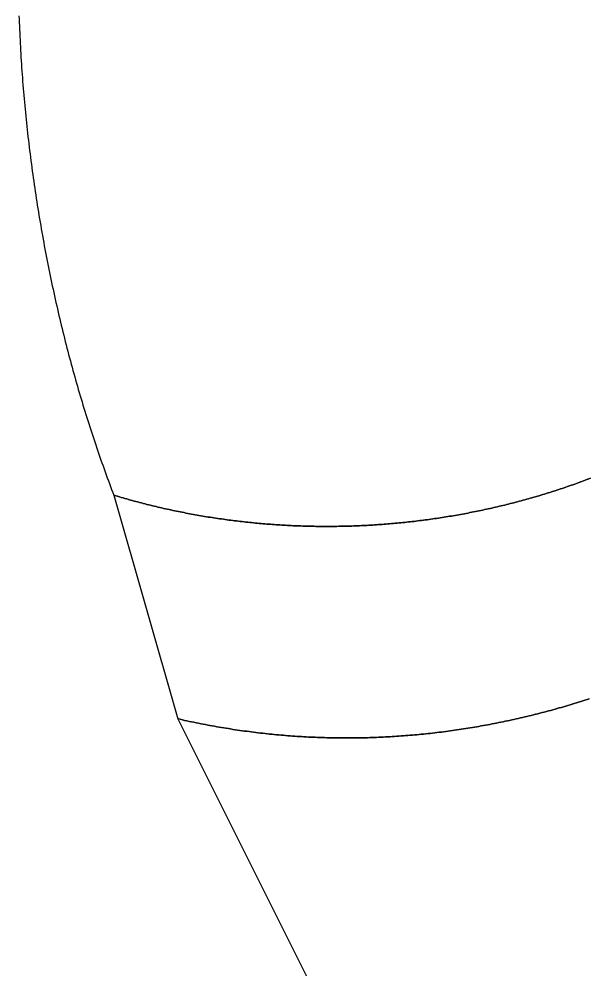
# Model space of a CAD drawing. Header units: millimetres. Extents: x 539514 to 908003, y -69769 to 203909.
# Drawn here: x 650581 to 666190, y 39940 to 65952 of the extents above; entities that cross this region are included whole.
import ezdxf

# ---------------------------------------------------------------- set-up
doc = ezdxf.new("R2010")
doc.units = ezdxf.units.MM
doc.layers.add('CLOSED_AREAS', color=7, linetype='Continuous')

msp = doc.modelspace()

# ---------------------------------------------------------------- linework, layer by layer
at = {"layer": 'CLOSED_AREAS'}
for points in [[(650581.059, 66042.327), (650584.332, 65947.681), (650587.83, 65853.016), (650591.553, 65758.333), (650595.501, 65663.636), (650599.674, 65568.924), (650604.071, 65474.201), (650608.69, 65379.468), (650613.533, 65284.726), (650618.597, 65189.977), (650623.884, 65095.224), (650629.391, 65000.468), (650635.119, 64905.71), (650641.067, 64810.952), (650647.234, 64716.196), (650653.621, 64621.445), (650660.226, 64526.699), (650667.049, 64431.96), (650674.089, 64337.23), (650681.346, 64242.511), (650688.82, 64147.805), (650696.509, 64053.113), (650704.414, 63958.437), (650712.533, 63863.779), (650720.866, 63769.141), (650729.413, 63674.524), (650738.174, 63579.93), (650747.146, 63485.36), (650756.331, 63390.818), (650765.728, 63296.303), (650775.335, 63201.819), (650785.153, 63107.366), (650795.181, 63012.947), (650805.418, 62918.564), (650815.864, 62824.217), (650826.518, 62729.909), (650837.38, 62635.642), (650848.45, 62541.417), (650859.726, 62447.236), (650871.208, 62353.101), (650882.896, 62259.013), (650894.789, 62164.975), (650906.887, 62070.988), (650919.189, 61977.053), (650931.694, 61883.174), (650944.402, 61789.35), (650957.313, 61695.584), (650970.426, 61601.879), (650983.74, 61508.234), (650997.255, 61414.653), (651010.97, 61321.137), (651024.885, 61227.688), (651038.999, 61134.308), (651053.312, 61040.997), (651067.824, 60947.759), (651082.533, 60854.594), (651097.439, 60761.505), (651112.541, 60668.493), (651127.84, 60575.561), (651143.334, 60482.709), (651159.023, 60389.939), (651174.907, 60297.254), (651190.985, 60204.655), (651207.256, 60112.143), (651223.72, 60019.721), (651240.376, 59927.391), (651257.224, 59835.153), (651274.263, 59743.01), (651291.493, 59650.963), (651308.914, 59559.015), (651326.523, 59467.167), (651344.322, 59375.421), (651362.31, 59283.778), (651380.486, 59192.24), (651398.849, 59100.809), (651417.399, 59009.487), (651436.136, 58918.276), (651455.059, 58827.176), (651474.167, 58736.191), (651493.46, 58645.321), (651512.937, 58554.569), (651532.598, 58463.937), (651552.442, 58373.425), (651572.469, 58283.036), (651592.679, 58192.771), (651613.069, 58102.632), (651633.642, 58012.622), (651654.394, 57922.741), (651675.327, 57832.992), (651696.439, 57743.376), (651717.731, 57653.895), (651739.2, 57564.55), (651760.848, 57475.344), (651782.673, 57386.279), (651804.675, 57297.355), (651826.853, 57208.575), (651849.208, 57119.94), (651871.737, 57031.453), (651894.441, 56943.114), (651917.319, 56854.927), (651940.371, 56766.891), (651963.597, 56679.01), (651986.994, 56591.285), (652010.564, 56503.718), (652034.306, 56416.31), (652058.218, 56329.063), (652082.301, 56241.979), (652106.554, 56155.06), (652130.976, 56068.307), (652155.567, 55981.722), (652180.326, 55895.308), (652205.254, 55809.065), (652230.348, 55722.995), (652255.609, 55637.101), (652281.037, 55551.383), (652306.63, 55465.845), (652332.388, 55380.486), (652358.311, 55295.31), (652384.398, 55210.318), (652410.649, 55125.511), (652437.062, 55040.892), (652463.638, 54956.462), (652490.376, 54872.223), (652517.276, 54788.177), (652544.336, 54704.325), (652571.556, 54620.669), (652598.937, 54537.211), (652626.476, 54453.953), (652654.175, 54370.896), (652682.032, 54288.042), (652710.046, 54205.393), (652738.217, 54122.951), (652766.545, 54040.717), (652795.03, 53958.694), (652823.669, 53876.882), (652852.464, 53795.284), (652881.413, 53713.901), (652910.516, 53632.736), (652939.773, 53551.789), (652969.183, 53471.063), (652998.744, 53390.559), (653028.458, 53310.28), (653058.323, 53230.226), (653088.339, 53150.4), (653118.504, 53070.803), (653148.82, 52991.438), (653179.285, 52912.305), (653229.214, 52897.252), (653279.18, 52882.335), (653329.183, 52867.553), (653379.223, 52852.907), (653429.298, 52838.396), (653479.41, 52824.02), (653529.556, 52809.78), (653579.737, 52795.674), (653629.953, 52781.704), (653680.204, 52767.869), (653730.488, 52754.169), (653780.805, 52740.604), (653831.156, 52727.174), (653881.54, 52713.879), (653931.956, 52700.719), (653982.404, 52687.694), (654032.884, 52674.803), (654083.395, 52662.048), (654133.937, 52649.427), (654184.51, 52636.94), (654235.113, 52624.589), (654285.746, 52612.372), (654336.408, 52600.289), (654387.1, 52588.341), (654437.821, 52576.528), (654488.57, 52564.848), (654539.347, 52553.304), (654590.152, 52541.893), (654640.984, 52530.617), (654691.844, 52519.475), (654742.73, 52508.468), (654793.643, 52497.594), (654844.581, 52486.855), (654895.545, 52476.249), (654946.535, 52465.778), (654997.549, 52455.44), (655048.588, 52445.237), (655099.651, 52435.167), (655150.738, 52425.232), (655201.848, 52415.43), (655252.981, 52405.761), (655304.138, 52396.227), (655355.316, 52386.826), (655406.517, 52377.559), (655457.739, 52368.425), (655508.983, 52359.425), (655560.247, 52350.559), (655611.533, 52341.826), (655662.838, 52333.226), (655714.164, 52324.759), (655765.508, 52316.426), (655816.872, 52308.227), (655868.255, 52300.16), (655919.657, 52292.227), (655971.076, 52284.426), (656022.513, 52276.759), (656073.968, 52269.225), (656125.439, 52261.824), (656176.928, 52254.556), (656228.432, 52247.421), (656279.952, 52240.418), (656331.489, 52233.549), (656383.04, 52226.812), (656434.606, 52220.208), (656486.187, 52213.737), (656537.781, 52207.398), (656589.39, 52201.192), (656641.012, 52195.119), (656692.647, 52189.178), (656744.295, 52183.369), (656795.955, 52177.693), (656847.627, 52172.15), (656899.311, 52166.738), (656951.006, 52161.46), (657002.712, 52156.313), (657054.429, 52151.298), (657106.156, 52146.416), (657157.892, 52141.666), (657209.639, 52137.048), (657261.394, 52132.562), (657313.158, 52128.207), (657364.93, 52123.985), (657416.711, 52119.895), (657468.499, 52115.937), (657520.295, 52112.11), (657572.097, 52108.415), (657623.907, 52104.852), (657675.722, 52101.421), (657727.543, 52098.121), (657779.37, 52094.953), (657831.202, 52091.917), (657883.039, 52089.012), (657934.881, 52086.238), (657986.726, 52083.596), (658038.576, 52081.085), (658090.428, 52078.705), (658142.284, 52076.457), (658194.142, 52074.34), (658246.003, 52072.355), (658297.866, 52070.5), (658349.73, 52068.777), (658401.596, 52067.184), (658453.462, 52065.723), (658505.329, 52064.393), (658557.196, 52063.193), (658609.063, 52062.125), (658660.93, 52061.187), (658712.795, 52060.38), (658764.659, 52059.704), (658816.522, 52059.158), (658868.383, 52058.744), (658920.241, 52058.46), (658972.096, 52058.306), (659023.949, 52058.283), (659075.798, 52058.391), (659127.643, 52058.629), (659179.485, 52058.997), (659231.321, 52059.496), (659283.153, 52060.125), (659334.98, 52060.884), (659386.801, 52061.774), (659438.616, 52062.794), (659490.425, 52063.944), (659542.228, 52065.224), (659594.023, 52066.634), (659645.811, 52068.174), (659697.591, 52069.844), (659749.363, 52071.644), (659801.127, 52073.574), (659852.882, 52075.633), (659904.628, 52077.823), (659956.364, 52080.142), (660008.09, 52082.591), (660059.806, 52085.17), (660111.512, 52087.878), (660163.207, 52090.716), (660214.89, 52093.683), (660266.562, 52096.78), (660318.221, 52100.006), (660369.869, 52103.362), (660421.503, 52106.847), (660473.125, 52110.461), (660524.733, 52114.205), (660576.327, 52118.078), (660627.907, 52122.08), (660679.472, 52126.211), (660731.023, 52130.471), (660782.558, 52134.86), (660834.078, 52139.378), (660885.582, 52144.026), (660937.07, 52148.802), (660988.54, 52153.707), (661039.994, 52158.741), (661091.431, 52163.903), (661142.849, 52169.195), (661194.25, 52174.615), (661245.632, 52180.163), (661296.995, 52185.841), (661348.339, 52191.646), (661399.664, 52197.581), (661450.968, 52203.644), (661502.253, 52209.835), (661553.516, 52216.155), (661604.759, 52222.603), (661655.981, 52229.179), (661707.18, 52235.883), (661758.358, 52242.716), (661809.513, 52249.677), (661860.646, 52256.766), (661911.755, 52263.983), (661962.841, 52271.328), (662013.903, 52278.802), (662064.941, 52286.403), (662115.954, 52294.132), (662166.942, 52301.988), (662217.905, 52309.973), (662268.843, 52318.086), (662319.754, 52326.326), (662370.639, 52334.694), (662421.498, 52343.189), (662472.329, 52351.812), (662523.133, 52360.563), (662573.909, 52369.441), (662624.657, 52378.446), (662675.376, 52387.579), (662726.067, 52396.84), (662776.728, 52406.227), (662827.36, 52415.742), (662877.961, 52425.385), (662928.533, 52435.154), (662979.074, 52445.051), (663029.583, 52455.074), (663080.062, 52465.225), (663130.509, 52475.503), (663180.923, 52485.907), (663231.305, 52496.439), (663281.655, 52507.098), (663331.971, 52517.883), (663382.254, 52528.795), (663432.502, 52539.834), (663482.717, 52551), (663532.897, 52562.292), (663583.042, 52573.711), (663633.151, 52585.257), (663683.225, 52596.929), (663733.263, 52608.727), (663783.265, 52620.653), (663833.23, 52632.704), (663883.157, 52644.882), (663933.048, 52657.186), (663982.9, 52669.616), (664032.714, 52682.173), (664082.49, 52694.856), (664132.227, 52707.665), (664181.924, 52720.6), (664231.582, 52733.661), (664281.2, 52746.848), (664330.778, 52760.161), (664380.314, 52773.6), (664429.81, 52787.165), (664479.265, 52800.855), (664528.677, 52814.672), (664578.048, 52828.614), (664627.376, 52842.682), (664676.661, 52856.876), (664725.903, 52871.195), (664775.101, 52885.639), (664824.256, 52900.21), (664873.366, 52914.905), (664922.432, 52929.727), (664971.452, 52944.673), (665020.427, 52959.745), (665069.357, 52974.942), (665118.24, 52990.265), (665167.077, 53005.713), (665215.868, 53021.286), (665264.611, 53036.984), (665313.306, 53052.807), (665361.954, 53068.755), (665410.553, 53084.828), (665459.104, 53101.026), (665507.606, 53117.349), (665556.059, 53133.797), (665604.462, 53150.37), (665652.815, 53167.067), (665701.117, 53183.889), (665749.369, 53200.836), (665797.57, 53217.908), (665845.719, 53235.104), (665893.817, 53252.424), (665941.862, 53269.87), (665989.855, 53287.439), (666037.795, 53305.133), (666085.682, 53322.952), (666133.515, 53340.895), (666181.294, 53358.962), (666229.019, 53377.153)], [(666229.019, 53377.153), (666181.294, 53358.962), (666133.515, 53340.895), (666085.682, 53322.952), (666037.795, 53305.133), (665989.855, 53287.439), (665941.862, 53269.87), (665893.817, 53252.424), (665845.719, 53235.104), (665797.57, 53217.908), (665749.369, 53200.836), (665701.117, 53183.889), (665652.815, 53167.067), (665604.462, 53150.37), (665556.059, 53133.797), (665507.606, 53117.349), (665459.104, 53101.026), (665410.553, 53084.828), (665361.954, 53068.755), (665313.306, 53052.807), (665264.611, 53036.984), (665215.868, 53021.286), (665167.077, 53005.713), (665118.24, 52990.265), (665069.357, 52974.942), (665020.427, 52959.745), (664971.452, 52944.673), (664922.432, 52929.727), (664873.366, 52914.905), (664824.256, 52900.21), (664775.101, 52885.639), (664725.903, 52871.195), (664676.661, 52856.876), (664627.376, 52842.682), (664578.048, 52828.614), (664528.677, 52814.672), (664479.265, 52800.855), (664429.81, 52787.165), (664380.314, 52773.6), (664330.778, 52760.161), (664281.2, 52746.848), (664231.582, 52733.661), (664181.924, 52720.6), (664132.227, 52707.665), (664082.49, 52694.856), (664032.714, 52682.173), (663982.9, 52669.616), (663933.048, 52657.186), (663883.157, 52644.882), (663833.23, 52632.704), (663783.265, 52620.653), (663733.263, 52608.727), (663683.225, 52596.929), (663633.151, 52585.257), (663583.042, 52573.711), (663532.897, 52562.292), (663482.717, 52551), (663432.502, 52539.834), (663382.254, 52528.795), (663331.971, 52517.883), (663281.655, 52507.098), (663231.305, 52496.439), (663180.923, 52485.907), (663130.509, 52475.503), (663080.062, 52465.225), (663029.583, 52455.074), (662979.074, 52445.051), (662928.533, 52435.154), (662877.961, 52425.385), (662827.36, 52415.742), (662776.728, 52406.227), (662726.067, 52396.84), (662675.376, 52387.579), (662624.657, 52378.446), (662573.909, 52369.441), (662523.133, 52360.563), (662472.329, 52351.812), (662421.498, 52343.189), (662370.639, 52334.694), (662319.754, 52326.326), (662268.843, 52318.086), (662217.905, 52309.973), (662166.942, 52301.988), (662115.954, 52294.132), (662064.941, 52286.403), (662013.903, 52278.802), (661962.841, 52271.328), (661911.755, 52263.983), (661860.646, 52256.766), (661809.513, 52249.677), (661758.358, 52242.716), (661707.18, 52235.883), (661655.981, 52229.179), (661604.759, 52222.603), (661553.516, 52216.155), (661502.253, 52209.835), (661450.968, 52203.644), (661399.664, 52197.581), (661348.339, 52191.646), (661296.995, 52185.841), (661245.632, 52180.163), (661194.25, 52174.615), (661142.849, 52169.195), (661091.431, 52163.903), (661039.994, 52158.741), (660988.54, 52153.707), (660937.07, 52148.802), (660885.582, 52144.026), (660834.078, 52139.378), (660782.558, 52134.86), (660731.023, 52130.471), (660679.472, 52126.211), (660627.907, 52122.08), (660576.327, 52118.078), (660524.733, 52114.205), (660473.125, 52110.461), (660421.503, 52106.847), (660369.869, 52103.362), (660318.221, 52100.006), (660266.562, 52096.78), (660214.89, 52093.683), (660163.207, 52090.716), (660111.512, 52087.878), (660059.806, 52085.17), (660008.09, 52082.591), (659956.364, 52080.142), (659904.628, 52077.823), (659852.882, 52075.633), (659801.127, 52073.574), (659749.363, 52071.644), (659697.591, 52069.844), (659645.811, 52068.174), (659594.023, 52066.634), (659542.228, 52065.224), (659490.425, 52063.944), (659438.616, 52062.794), (659386.801, 52061.774), (659334.98, 52060.884), (659283.153, 52060.125), (659231.321, 52059.496), (659179.485, 52058.997), (659127.643, 52058.629), (659075.798, 52058.391), (659023.949, 52058.283), (658972.096, 52058.306), (658920.241, 52058.46), (658868.383, 52058.744), (658816.522, 52059.158), (658764.659, 52059.704), (658712.795, 52060.38), (658660.93, 52061.187), (658609.063, 52062.125), (658557.196, 52063.193), (658505.329, 52064.393), (658453.462, 52065.723), (658401.596, 52067.184), (658349.73, 52068.777), (658297.866, 52070.5), (658246.003, 52072.355), (658194.142, 52074.34), (658142.284, 52076.457), (658090.428, 52078.705), (658038.576, 52081.085), (657986.726, 52083.596), (657934.881, 52086.238), (657883.039, 52089.012), (657831.202, 52091.917), (657779.37, 52094.953), (657727.543, 52098.121), (657675.722, 52101.421), (657623.907, 52104.852), (657572.097, 52108.415), (657520.295, 52112.11), (657468.499, 52115.937), (657416.711, 52119.895), (657364.93, 52123.985), (657313.158, 52128.207), (657261.394, 52132.562), (657209.639, 52137.048), (657157.892, 52141.666), (657106.156, 52146.416), (657054.429, 52151.298), (657002.712, 52156.313), (656951.006, 52161.46), (656899.311, 52166.738), (656847.627, 52172.15), (656795.955, 52177.693), (656744.295, 52183.369), (656692.647, 52189.178), (656641.012, 52195.119), (656589.39, 52201.192), (656537.781, 52207.398), (656486.187, 52213.737), (656434.606, 52220.208), (656383.04, 52226.812), (656331.489, 52233.549), (656279.952, 52240.418), (656228.432, 52247.421), (656176.928, 52254.556), (656125.439, 52261.824), (656073.968, 52269.225), (656022.513, 52276.759), (655971.076, 52284.426), (655919.657, 52292.227), (655868.255, 52300.16), (655816.872, 52308.227), (655765.508, 52316.426), (655714.164, 52324.759), (655662.838, 52333.226), (655611.533, 52341.826), (655560.247, 52350.559), (655508.983, 52359.425), (655457.739, 52368.425), (655406.517, 52377.559), (655355.316, 52386.826), (655304.138, 52396.227), (655252.981, 52405.761), (655201.848, 52415.43), (655150.738, 52425.232), (655099.651, 52435.167), (655048.588, 52445.237), (654997.549, 52455.44), (654946.535, 52465.778), (654895.545, 52476.249), (654844.581, 52486.855), (654793.643, 52497.594), (654742.73, 52508.468), (654691.844, 52519.475), (654640.984, 52530.617), (654590.152, 52541.893), (654539.347, 52553.304), (654488.57, 52564.848), (654437.821, 52576.528), (654387.1, 52588.341), (654336.408, 52600.289), (654285.746, 52612.372), (654235.113, 52624.589), (654184.51, 52636.94), (654133.937, 52649.427), (654083.395, 52662.048), (654032.884, 52674.803), (653982.404, 52687.694), (653931.956, 52700.719), (653881.54, 52713.879), (653831.156, 52727.174), (653780.805, 52740.604), (653730.488, 52754.169), (653680.204, 52767.869), (653629.953, 52781.704), (653579.737, 52795.674), (653529.556, 52809.78), (653479.41, 52824.02), (653429.298, 52838.396), (653379.223, 52852.907), (653329.183, 52867.553), (653279.18, 52882.335), (653229.214, 52897.252), (653179.285, 52912.305), (654928.191, 46791.132), (654991.278, 46776.754), (655054.359, 46762.583), (655117.435, 46748.617), (655180.503, 46734.856), (655243.566, 46721.301), (655306.621, 46707.951), (655369.669, 46694.805), (655432.71, 46681.863), (655495.744, 46669.126), (655558.77, 46656.593), (655621.788, 46644.263), (655684.797, 46632.136), (655747.798, 46620.213), (655810.791, 46608.492), (655873.774, 46596.974), (655936.749, 46585.658), (655999.713, 46574.544), (656062.669, 46563.631), (656125.614, 46552.92), (656188.549, 46542.41), (656251.474, 46532.101), (656314.388, 46521.993), (656377.291, 46512.085), (656440.183, 46502.376), (656503.064, 46492.868), (656565.934, 46483.559), (656628.791, 46474.45), (656691.637, 46465.539), (656754.47, 46456.827), (656817.29, 46448.313), (656880.098, 46439.998), (656942.893, 46431.88), (657005.675, 46423.96), (657068.443, 46416.238), (657131.197, 46408.712), (657193.938, 46401.383), (657256.664, 46394.251), (657319.376, 46387.315), (657382.073, 46380.575), (657444.756, 46374.03), (657507.423, 46367.681), (657570.074, 46361.528), (657632.711, 46355.569), (657695.331, 46349.805), (657757.935, 46344.235), (657820.523, 46338.859), (657883.094, 46333.677), (657945.648, 46328.688), (658008.186, 46323.893), (658070.706, 46319.291), (658133.208, 46314.881), (658195.693, 46310.664), (658258.16, 46306.639), (658320.609, 46302.806), (658383.039, 46299.164), (658445.45, 46295.714), (658507.842, 46292.455), (658570.215, 46289.387), (658632.569, 46286.509), (658694.903, 46283.822), (658757.217, 46281.325), (658819.511, 46279.017), (658881.785, 46276.899), (658944.038, 46274.97), (659006.27, 46273.23), (659068.481, 46271.679), (659130.671, 46270.316), (659192.839, 46269.141), (659254.985, 46268.154), (659317.109, 46267.354), (659379.211, 46266.742), (659441.29, 46266.316), (659503.347, 46266.078), (659565.38, 46266.026), (659627.391, 46266.16), (659689.378, 46266.48), (659751.341, 46266.986), (659813.28, 46267.677), (659875.195, 46268.554), (659937.085, 46269.615), (659998.951, 46270.86), (660060.792, 46272.29), (660122.607, 46273.904), (660184.398, 46275.702), (660246.162, 46277.684), (660307.901, 46279.848), (660369.614, 46282.196), (660431.3, 46284.726), (660492.96, 46287.438), (660554.593, 46290.333), (660616.199, 46293.409), (660677.777, 46296.668), (660739.328, 46300.107), (660800.851, 46303.728), (660862.347, 46307.529), (660923.814, 46311.511), (660985.252, 46315.673), (661046.662, 46320.015), (661108.042, 46324.536), (661169.394, 46329.237), (661230.716, 46334.118), (661292.008, 46339.177), (661353.271, 46344.414), (661414.503, 46349.831), (661475.705, 46355.425), (661536.876, 46361.197), (661598.016, 46367.146), (661659.126, 46373.273), (661720.203, 46379.576), (661781.25, 46386.057), (661842.264, 46392.714), (661903.247, 46399.547), (661964.197, 46406.555), (662025.114, 46413.74), (662085.999, 46421.1), (662146.85, 46428.635), (662207.669, 46436.344), (662268.454, 46444.229), (662329.205, 46452.287), (662389.922, 46460.52), (662450.605, 46468.926), (662511.254, 46477.506), (662571.867, 46486.258), (662632.446, 46495.184), (662692.99, 46504.283), (662753.498, 46513.553), (662813.971, 46522.996), (662874.408, 46532.611), (662934.808, 46542.397), (662995.173, 46552.355), (663055.5, 46562.483), (663115.791, 46572.783), (663176.045, 46583.252), (663236.261, 46593.892), (663296.44, 46604.702), (663356.581, 46615.682), (663416.684, 46626.831), (663476.749, 46638.149), (663536.775, 46649.635), (663596.763, 46661.291), (663656.711, 46673.115), (663716.621, 46685.106), (663776.49, 46697.266), (663836.321, 46709.593), (663896.111, 46722.087), (663955.861, 46734.748), (664015.57, 46747.576), (664075.239, 46760.57), (664134.867, 46773.73), (664194.454, 46787.056), (664254, 46800.548), (664313.504, 46814.205), (664372.966, 46828.027), (664432.386, 46842.014), (664491.763, 46856.166), (664551.099, 46870.481), (664610.391, 46884.961), (664669.64, 46899.604), (664728.846, 46914.41), (664788.009, 46929.38), (664847.127, 46944.513), (664906.202, 46959.808), (664965.232, 46975.266), (665024.218, 46990.885), (665083.16, 47006.667), (665142.056, 47022.61), (665200.907, 47038.714), (665259.713, 47054.979), (665318.473, 47071.405), (665377.187, 47087.991), (665435.855, 47104.737), (665494.477, 47121.644), (665553.052, 47138.71), (665611.58, 47155.935), (665670.061, 47173.319), (665728.495, 47190.862), (665786.881, 47208.564), (665845.22, 47226.424), (665903.51, 47244.442), (665961.752, 47262.617), (666019.946, 47280.95), (666078.09, 47299.44), (666136.186, 47318.088), (666194.233, 47336.891)], [(666194.233, 47336.891), (666136.186, 47318.088), (666078.09, 47299.44), (666019.946, 47280.95), (665961.752, 47262.617), (665903.51, 47244.442), (665845.22, 47226.424), (665786.881, 47208.564), (665728.495, 47190.862), (665670.061, 47173.319), (665611.58, 47155.935), (665553.052, 47138.71), (665494.477, 47121.644), (665435.855, 47104.737), (665377.187, 47087.991), (665318.473, 47071.405), (665259.713, 47054.979), (665200.907, 47038.714), (665142.056, 47022.61), (665083.16, 47006.667), (665024.218, 46990.885), (664965.232, 46975.266), (664906.202, 46959.808), (664847.127, 46944.513), (664788.009, 46929.38), (664728.846, 46914.41), (664669.64, 46899.604), (664610.391, 46884.961), (664551.099, 46870.481), (664491.763, 46856.166), (664432.386, 46842.014), (664372.966, 46828.027), (664313.504, 46814.205), (664254, 46800.548), (664194.454, 46787.056), (664134.867, 46773.73), (664075.239, 46760.57), (664015.57, 46747.576), (663955.861, 46734.748), (663896.111, 46722.087), (663836.321, 46709.593), (663776.49, 46697.266), (663716.621, 46685.106), (663656.711, 46673.115), (663596.763, 46661.291), (663536.775, 46649.635), (663476.749, 46638.149), (663416.684, 46626.831), (663356.581, 46615.682), (663296.44, 46604.702), (663236.261, 46593.892), (663176.045, 46583.252), (663115.791, 46572.783), (663055.5, 46562.483), (662995.173, 46552.355), (662934.808, 46542.397), (662874.408, 46532.611), (662813.971, 46522.996), (662753.498, 46513.553), (662692.99, 46504.283), (662632.446, 46495.184), (662571.867, 46486.258), (662511.254, 46477.506), (662450.605, 46468.926), (662389.922, 46460.52), (662329.205, 46452.287), (662268.454, 46444.229), (662207.669, 46436.344), (662146.85, 46428.635), (662085.999, 46421.1), (662025.114, 46413.74), (661964.197, 46406.555), (661903.247, 46399.547), (661842.264, 46392.714), (661781.25, 46386.057), (661720.203, 46379.576), (661659.126, 46373.273), (661598.016, 46367.146), (661536.876, 46361.197), (661475.705, 46355.425), (661414.503, 46349.831), (661353.271, 46344.414), (661292.008, 46339.177), (661230.716, 46334.118), (661169.394, 46329.237), (661108.042, 46324.536), (661046.662, 46320.015), (660985.252, 46315.673), (660923.814, 46311.511), (660862.347, 46307.529), (660800.851, 46303.728), (660739.328, 46300.107), (660677.777, 46296.668), (660616.199, 46293.409), (660554.593, 46290.333), (660492.96, 46287.438), (660431.3, 46284.726), (660369.614, 46282.196), (660307.901, 46279.848), (660246.162, 46277.684), (660184.398, 46275.702), (660122.607, 46273.904), (660060.792, 46272.29), (659998.951, 46270.86), (659937.085, 46269.615), (659875.195, 46268.554), (659813.28, 46267.677), (659751.341, 46266.986), (659689.378, 46266.48), (659627.391, 46266.16), (659565.38, 46266.026), (659503.347, 46266.078), (659441.29, 46266.316), (659379.211, 46266.742), (659317.109, 46267.354), (659254.985, 46268.154), (659192.839, 46269.141), (659130.671, 46270.316), (659068.481, 46271.679), (659006.27, 46273.23), (658944.038, 46274.97), (658881.785, 46276.899), (658819.511, 46279.017), (658757.217, 46281.325), (658694.903, 46283.822), (658632.569, 46286.509), (658570.215, 46289.387), (658507.842, 46292.455), (658445.45, 46295.714), (658383.039, 46299.164), (658320.609, 46302.806), (658258.16, 46306.639), (658195.693, 46310.664), (658133.208, 46314.881), (658070.706, 46319.291), (658008.186, 46323.893), (657945.648, 46328.688), (657883.094, 46333.677), (657820.523, 46338.859), (657757.935, 46344.235), (657695.331, 46349.805), (657632.711, 46355.569), (657570.074, 46361.528), (657507.423, 46367.681), (657444.756, 46374.03), (657382.073, 46380.575), (657319.376, 46387.315), (657256.664, 46394.251), (657193.938, 46401.383), (657131.197, 46408.712), (657068.443, 46416.238), (657005.675, 46423.96), (656942.893, 46431.88), (656880.098, 46439.998), (656817.29, 46448.313), (656754.47, 46456.827), (656691.637, 46465.539), (656628.791, 46474.45), (656565.934, 46483.559), (656503.064, 46492.868), (656440.183, 46502.376), (656377.291, 46512.085), (656314.388, 46521.993), (656251.474, 46532.101), (656188.549, 46542.41), (656125.614, 46552.92), (656062.669, 46563.631), (655999.713, 46574.544), (655936.749, 46585.658), (655873.774, 46596.974), (655810.791, 46608.492), (655747.798, 46620.213), (655684.797, 46632.136), (655621.788, 46644.263), (655558.77, 46656.593), (655495.744, 46669.126), (655432.71, 46681.863), (655369.669, 46694.805), (655306.621, 46707.951), (655243.566, 46721.301), (655180.503, 46734.856), (655117.435, 46748.617), (655054.359, 46762.583), (654991.278, 46776.754), (654928.191, 46791.132), (659300.458, 38046.599)]]:
    msp.add_lwpolyline(points, dxfattribs=at)

doc.saveas('drawing.dxf')
